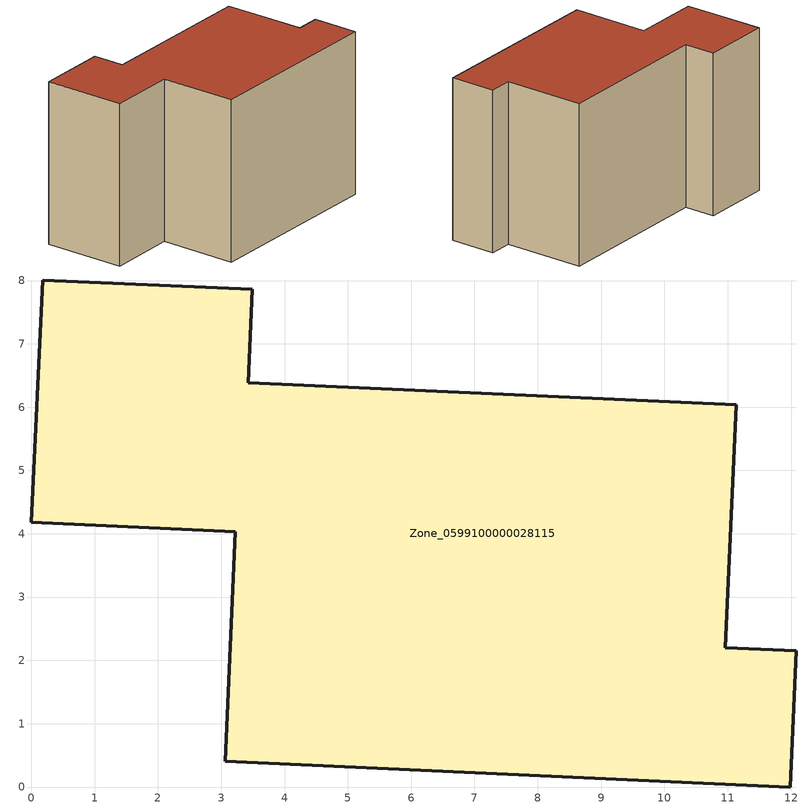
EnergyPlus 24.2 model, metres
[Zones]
Zone_0599100000028115
 floor ground (C_G): 3.22,4.03 0,4.18 0.18,8.01 3.49,7.86 3.43,6.38 11.13,6.04 10.96,2.2 12.08,2.15 11.99,0 3.06,0.41 z1.02
 wall outside (C_F): 11.99,0 12.08,2.15 10.96,2.2 11.13,6.04 3.43,6.38 3.49,7.86 0.18,8.01 0,4.18 3.22,4.03 3.06,0.41 11.99,0 z1.02:8.75
 roof outside (C_R): 0,4.18 3.22,4.03 3.06,0.41 11.99,0 12.08,2.15 10.96,2.2 11.13,6.04 3.43,6.38 3.49,7.86 0.18,8.01 z8.75
[BUILDING]
Pand.0599100000028115: North Axis=0; Terrain=City; Loads Convergence Tolerance Value=0.04; Temperature Convergence Tolerance Value=0.4; Solar Distribution=FullExterior; Maximum Number of Warmup Days=25; Minimum Number of Warmup Days=1
[Site:Location]
Rotterdam.The.Hague.AP_ZH_NLD Design_Conditions: Latitude=51.96; Longitude=4.45; Time Zone=1; Elevation=-4.5
[SITE:GROUNDTEMPERATURE:BUILDINGSURFACE]
18, 18, 18, 18, 18, 18, 18, 18, 18, 18, 18, 18
[MATERIAL] Thermal Absorptance=0.9; Solar Absorptance=0.7; Visible Absorptance=0.7
Name | Roughness | Thickness | Conductivity | Density | Specific Heat
G.TC.1975-1991 | MediumSmooth | 0.15 | 0.288461 | 540 | 1210
F.TC.1975-1991 | Rough | 0.3 | 0.230769 | 1920 | 840
R.TC.1975-1991 | MediumRough | 0.2 | 0.153846 | 1500 | 1000
[CONSTRUCTION]
C_G: G.TC.1975-1991
C_F: F.TC.1975-1991
C_R: R.TC.1975-1991
[ZONE]
Zone_0599100000028115: Type=1; Multiplier=1; Ceiling Height=Autocalculate; Volume=Autocalculate; Floor Area=autocalculate; Part of Total Floor Area=Yes
[ZONEINFILTRATION:DESIGNFLOWRATE]
Infil_Zone_0599100000028115: Zone or ZoneList or Space or SpaceList=Zone_0599100000028115; Schedule=AlwaysOn; Design Flow Rate Calculation Method=Flow/Area; Flow Rate per Floor Area=0.003; Constant Term Coefficient=1; Temperature Term Coefficient=0; Velocity Term Coefficient=0; Velocity Squared Term Coefficient=0
[HVACTEMPLATE:ZONE:IDEALLOADSAIRSYSTEM]
Zone_0599100000028115: Maximum Heating Supply Air Temperature=50; Minimum Cooling Supply Air Temperature=13; Maximum Heating Supply Air Humidity Ratio=0.0156; Minimum Cooling Supply Air Humidity Ratio=0.0077; Heating Limit=NoLimit; Cooling Limit=NoLimit; Dehumidification Control Type=ConstantSensibleHeatRatio; Cooling Sensible Heat Ratio=0.7; Dehumidification Setpoint=60; Humidification Control Type=None; Humidification Setpoint=30; Outdoor Air Method=None; Outdoor Air Flow Rate per Person=0.00944; Outdoor Air Flow Rate per Zone Floor Area=0; Outdoor Air Flow Rate per Zone=0; Demand Controlled Ventilation Type=None; Outdoor Air Economizer Type=NoEconomizer; Heat Recovery Type=None; Sensible Heat Recovery Effectiveness=0.7; Latent Heat Recovery Effectiveness=0.65
[ZONECONTROL:THERMOSTAT]
ThermostatControl_Zone_0599100000028115: Zone or ZoneList=Zone_0599100000028115; Control Type Schedule=DualSetpointControlType; Control 1=Thermostat_Zone_0599100000028115; Temperature Difference Between Cutout And Setpoint=0
[THERMOSTATSETPOINT:DUALSETPOINT]
Thermostat_Zone_0599100000028115: Heating Setpoint Temperature Schedule=HeatingSetpoint_Zone_0599100000028115; Cooling Setpoint Temperature Schedule=CoolingSetpoint_Zone_0599100000028115
[SCHEDULE:COMPACT]
HeatingSetpoint_Zone_0599100000028115: Through: 12/31, For: AllDays, Until: 24:00, 21
CoolingSetpoint_Zone_0599100000028115: Through: 12/31, For: AllDays, Until: 24:00, 24
DualSetpointControlType: Through: 12/31, For: AllDays, Until: 24:00, 4
AlwaysOn: Through: 12/31, For: AllDays, Until: 24:00, 1
